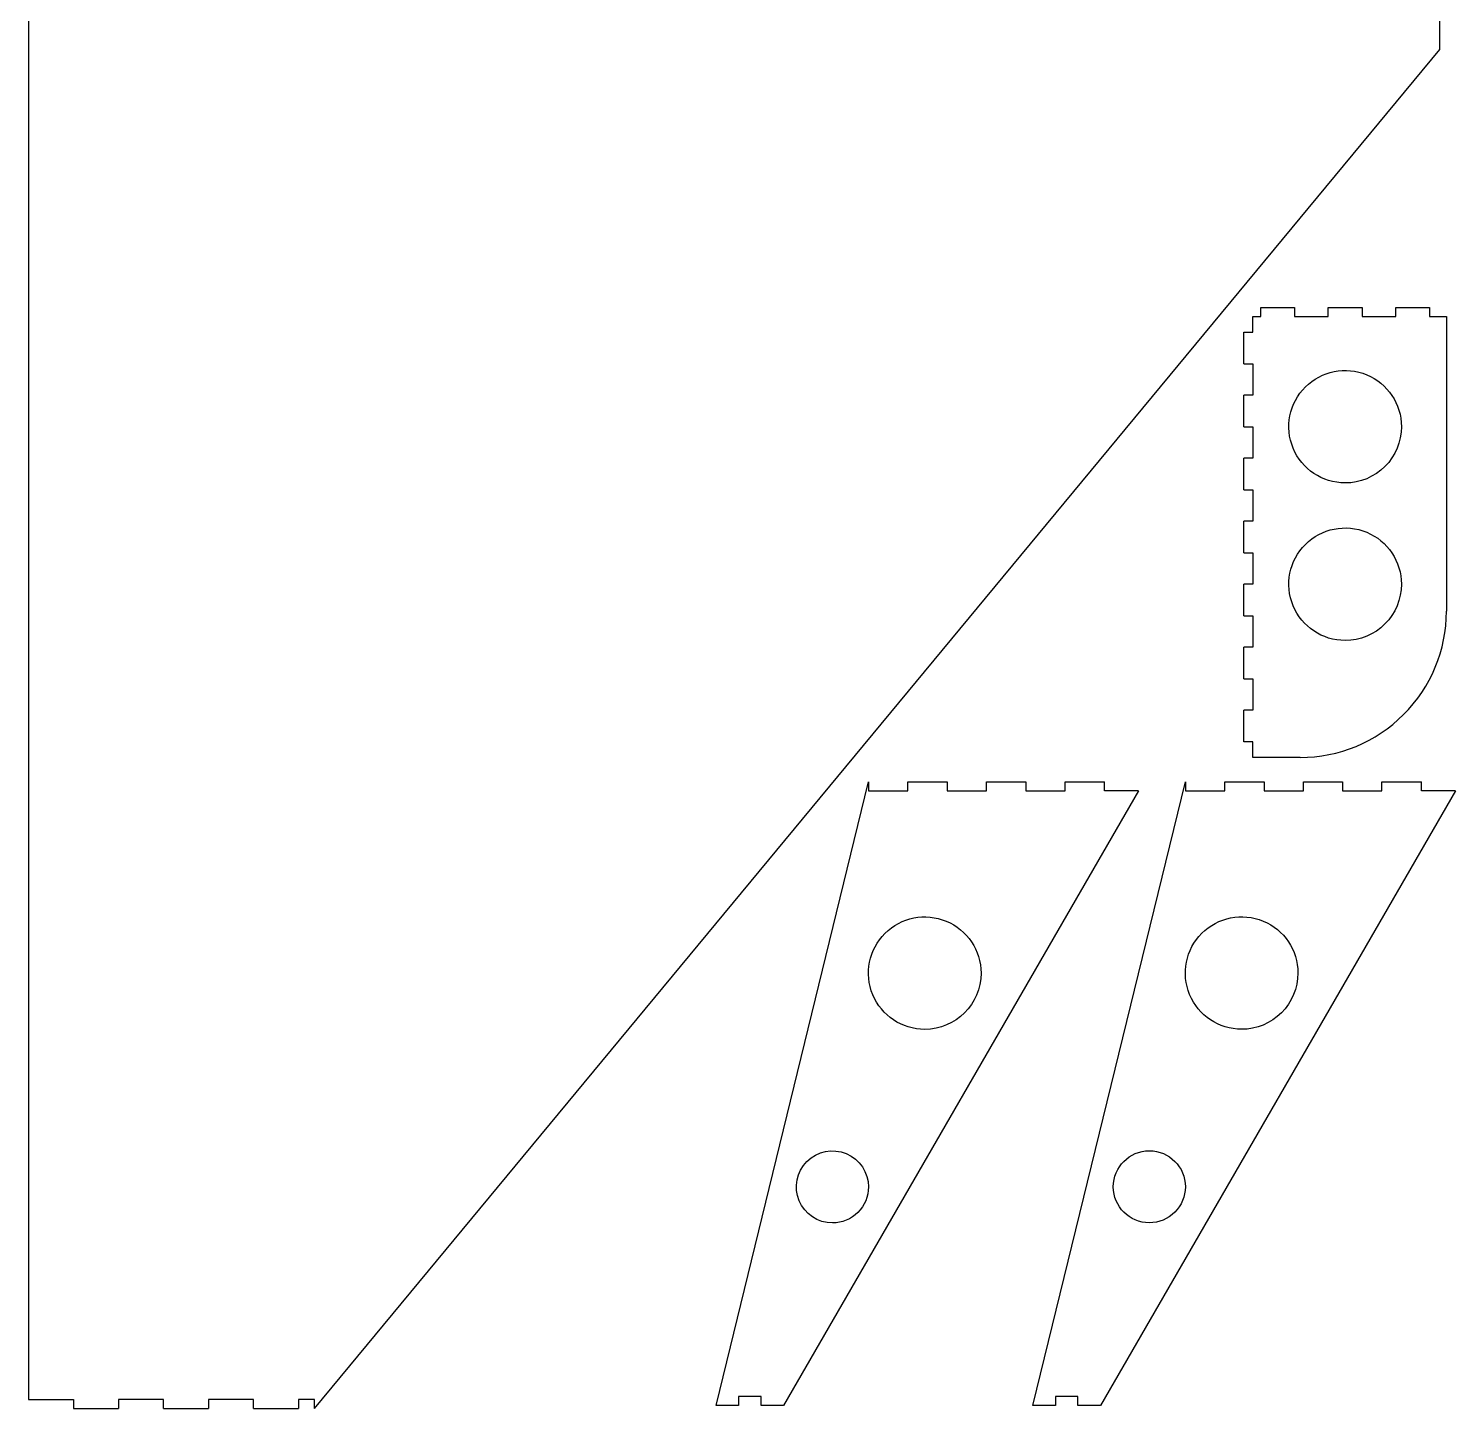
# Model space of a CAD drawing. Header units: millimetres. Extents: x 12 to 1197, y 12 to 2438.
# Drawn here: x 12 to 646, y 1230 to 1843 of the extents above; entities that cross this region are included whole.
import ezdxf

# ---------------------------------------------------------------- set-up
doc = ezdxf.new("R2010")
doc.units = ezdxf.units.MM
doc.layers.get('0').update_dxf_attribs({"linetype": 'CONTINUOUS'})

msp = doc.modelspace()

# ---------------------------------------------------------------- linework, layer by layer
at = {"color": 7}
for points in [[(638.85, 1833.85), (638.85, 2437.85)], [(11.85, 2433.85), (11.85, 1233.85)], [(138.85, 1229.85), (638.85, 1833.85)], [(559.237085, 1719.149683), (574.237085, 1719.149683)], [(559.237085, 1715.149683), (559.237085, 1719.149683)], [(574.237085, 1719.149683), (574.237085, 1715.149683)], [(589.237085, 1719.149683), (604.237085, 1719.149683)], [(589.237085, 1715.149683), (589.237085, 1719.149683)], [(604.237085, 1719.149683), (604.237085, 1715.149683)], [(619.237085, 1719.149683), (634.237085, 1719.149683)], [(619.237085, 1715.149683), (619.237085, 1719.149683)], [(634.237085, 1719.149683), (634.237085, 1715.149683)], [(555.737085, 1715.149683), (559.237085, 1715.149683)], [(555.737085, 1708.149683), (555.737085, 1715.149683)], [(574.237085, 1715.149683), (589.237085, 1715.149683)], [(604.237085, 1715.149683), (619.237085, 1715.149683)], [(634.237085, 1715.149683), (641.737085, 1715.149683)], [(641.737085, 1715.149683), (641.737085, 1584.149683)], [(551.737085, 1708.149683), (555.737085, 1708.149683)], [(551.737085, 1694.149683), (551.737085, 1708.149683)], [(551.737085, 1694.149683), (555.737085, 1694.149683)], [(555.737085, 1694.149683), (555.737085, 1680.149683)], [(555.737085, 1680.149683), (551.737085, 1680.149683)], [(551.737085, 1666.149683), (551.737085, 1680.149683)], [(551.737085, 1666.149683), (555.737085, 1666.149683)], [(555.737085, 1666.149683), (555.737085, 1652.149683)], [(551.737085, 1638.149683), (551.737085, 1652.149683)], [(555.737085, 1652.149683), (551.737085, 1652.149683)], [(551.737085, 1638.149683), (555.737085, 1638.149683)], [(555.737085, 1638.149683), (555.737085, 1624.149683)], [(551.737085, 1610.149683), (551.737085, 1624.149683)], [(555.737085, 1624.149683), (551.737085, 1624.149683)], [(551.737085, 1610.149683), (555.737085, 1610.149683)], [(555.737085, 1610.149683), (555.737085, 1596.149683)], [(551.737085, 1582.149683), (551.737085, 1596.149683)], [(555.737085, 1596.149683), (551.737085, 1596.149683)], [(551.737085, 1582.149683), (555.737085, 1582.149683)], [(555.737085, 1582.149683), (555.737085, 1568.149683)], [(551.737085, 1554.149683), (551.737085, 1568.149683)], [(555.737085, 1568.149683), (551.737085, 1568.149683)], [(551.737085, 1554.149683), (555.737085, 1554.149683)], [(555.737085, 1554.149683), (555.737085, 1540.149683)], [(551.737085, 1526.149683), (551.737085, 1540.149683)], [(555.737085, 1540.149683), (551.737085, 1540.149683)], [(555.737085, 1526.149683), (551.737085, 1526.149683)], [(576.737085, 1519.149683), (555.737085, 1519.149683), (555.737085, 1526.149683)], [(317.28, 1231.181871), (384.98, 1508.31)], [(504.970599, 1504.31), (347.28, 1231.181871)], [(384.98, 1508.31), (384.98, 1504.31)], [(384.98, 1504.31), (402.45, 1504.31)], [(402.45, 1508.31), (419.92, 1508.31)], [(402.45, 1504.31), (402.45, 1508.31)], [(419.92, 1508.31), (419.92, 1504.31)], [(419.92, 1504.31), (437.39, 1504.31)], [(437.39, 1508.31), (454.86, 1508.31)], [(437.39, 1504.31), (437.39, 1508.31)], [(454.86, 1508.31), (454.86, 1504.31)], [(454.86, 1504.31), (472.33, 1504.31)], [(458.054, 1231.231871), (525.754, 1508.36)], [(472.33, 1508.31), (489.81, 1508.31)], [(472.33, 1504.31), (472.33, 1508.31)], [(645.744599, 1504.36), (488.054, 1231.231871)], [(504.970599, 1504.31), (489.81, 1504.31), (489.81, 1508.31)], [(525.754, 1508.36), (525.754, 1504.36)], [(525.754, 1504.36), (543.224, 1504.36)], [(543.224, 1508.36), (560.694, 1508.36)], [(543.224, 1504.36), (543.224, 1508.36)], [(560.694, 1508.36), (560.694, 1504.36)], [(560.694, 1504.36), (578.164, 1504.36)], [(578.164, 1508.36), (595.634, 1508.36)], [(578.164, 1504.36), (578.164, 1508.36)], [(595.634, 1508.36), (595.634, 1504.36)], [(595.634, 1504.36), (613.104, 1504.36)], [(613.104, 1508.36), (630.584, 1508.36)], [(613.104, 1504.36), (613.104, 1508.36)], [(645.744599, 1504.36), (630.584, 1504.36), (630.584, 1508.36)], [(11.85, 1233.85), (31.85, 1233.85)], [(31.85, 1233.85), (31.85, 1229.85)], [(31.85, 1229.85), (51.85, 1229.85)], [(71.85, 1229.85), (71.85, 1233.85), (51.85, 1233.85), (51.85, 1229.85)], [(71.85, 1229.85), (91.85, 1229.85)], [(111.85, 1229.85), (111.85, 1233.85), (91.85, 1233.85), (91.85, 1229.85)], [(111.85, 1229.85), (131.85, 1229.85)], [(138.85, 1229.85), (138.85, 1233.85), (131.85, 1233.85), (131.85, 1229.85)], [(327.28, 1231.181871), (317.28, 1231.181871)], [(327.28, 1235.181871), (327.28, 1231.181871)], [(337.28, 1235.181871), (327.28, 1235.181871)], [(337.28, 1231.181871), (337.28, 1235.181871)], [(347.28, 1231.181871), (337.28, 1231.181871)], [(468.054, 1231.231871), (458.054, 1231.231871)], [(468.054, 1235.231871), (468.054, 1231.231871)], [(478.054, 1235.231871), (468.054, 1235.231871)], [(478.054, 1231.231871), (478.054, 1235.231871)], [(488.054, 1231.231871), (478.054, 1231.231871)]]:
    msp.add_lwpolyline(points, dxfattribs=at)
for points in [[(596.737085, 1641.149683)], [(596.737085, 1571.149683)], [(409.98, 1398.31)], [(550.754, 1398.36)], [(368.98, 1312.31)], [(509.754, 1312.36)]]:
    msp.add_lwpolyline(points, close=True, dxfattribs=at)
for points in [[(579.059415, 1683.827352), (586.209365, 1690.977302), (596.962311, 1693.116196), (606.304171, 1689.246671)], [(606.304171, 1689.246671), (615.646031, 1685.377146), (621.737085, 1676.261239), (621.737085, 1666.149683)], [(573.640097, 1656.582597), (569.770572, 1665.924457), (571.909466, 1676.677402), (579.059415, 1683.827352)], [(621.737085, 1666.149683), (621.737085, 1659.51927), (619.103164, 1653.160423), (614.414754, 1648.472013)], [(596.737085, 1641.149683), (586.625529, 1641.149683), (577.509622, 1647.240737), (573.640097, 1656.582597)], [(614.414754, 1648.472013), (609.726345, 1643.783604), (603.367497, 1641.149683), (596.737085, 1641.149683)], [(579.059415, 1613.827352), (586.209365, 1620.977302), (596.962311, 1623.116196), (606.304171, 1619.246671)], [(606.304171, 1619.246671), (615.646031, 1615.377146), (621.737085, 1606.261239), (621.737085, 1596.149683)], [(573.640097, 1586.582597), (569.770572, 1595.924457), (571.909466, 1606.677402), (579.059415, 1613.827352)], [(621.737085, 1596.149683), (621.737085, 1589.51927), (619.103164, 1583.160423), (614.414754, 1578.472013)], [(596.737085, 1571.149683), (586.625529, 1571.149683), (577.509622, 1577.240737), (573.640097, 1586.582597)], [(614.414754, 1578.472013), (609.726345, 1573.783604), (603.367497, 1571.149683), (596.737085, 1571.149683)], [(622.699083, 1538.187884), (634.888938, 1550.377815), (641.737084, 1566.910888), (641.737, 1584.15)], [(576.737085, 1519.149683), (593.976197, 1519.149705), (610.509228, 1525.997953), (622.699083, 1538.187884)], [(392.30233, 1440.98767), (399.45228, 1448.137619), (410.205226, 1450.276513), (419.547086, 1446.406988)], [(419.547086, 1446.406988), (428.888946, 1442.537463), (434.98, 1433.421556), (434.98, 1423.31)], [(533.07633, 1441.03767), (540.22628, 1448.187619), (550.979226, 1450.326513), (560.321086, 1446.456988)], [(560.321086, 1446.456988), (569.662946, 1442.587463), (575.754, 1433.471556), (575.754, 1423.36)], [(386.883012, 1413.742914), (383.013487, 1423.084774), (385.152381, 1433.83772), (392.30233, 1440.98767)], [(527.657012, 1413.792914), (523.787487, 1423.134774), (525.926381, 1433.88772), (533.07633, 1441.03767)], [(434.98, 1423.31), (434.98, 1409.502881), (423.787119, 1398.31), (409.98, 1398.31)], [(575.754, 1423.36), (575.754, 1416.729588), (573.120079, 1410.37074), (568.43167, 1405.68233)], [(409.98, 1398.31), (399.868444, 1398.31), (390.752537, 1404.401054), (386.883012, 1413.742914)], [(550.754, 1398.36), (540.642444, 1398.36), (531.526537, 1404.451054), (527.657012, 1413.792914)], [(568.43167, 1405.68233), (563.74326, 1400.993921), (557.384412, 1398.36), (550.754, 1398.36)], [(357.666292, 1339.623708), (362.242259, 1344.199676), (369.124145, 1345.568569), (375.102935, 1343.092073)], [(493.754, 1328.36), (493.754, 1337.196556), (500.917444, 1344.36), (509.754, 1344.36)], [(509.754, 1344.36), (518.590556, 1344.36), (525.754, 1337.196556), (525.754, 1328.36)], [(354.197927, 1322.187065), (351.721431, 1328.165855), (353.090324, 1335.047741), (357.666292, 1339.623708)], [(375.102935, 1343.092073), (381.081725, 1340.615577), (384.98, 1334.781396), (384.98, 1328.31)], [(384.98, 1328.31), (384.98, 1324.066536), (383.294291, 1319.996874), (380.293708, 1316.996292)], [(509.754, 1312.36), (500.917444, 1312.36), (493.754, 1319.523444), (493.754, 1328.36)], [(525.754, 1328.36), (525.754, 1324.116536), (524.068291, 1320.046874), (521.067708, 1317.046292)], [(368.98, 1312.31), (362.508604, 1312.31), (356.674423, 1316.208275), (354.197927, 1322.187065)], [(380.293708, 1316.996292), (377.293126, 1313.995709), (373.223464, 1312.31), (368.98, 1312.31)], [(521.067708, 1317.046292), (518.067126, 1314.045709), (513.997464, 1312.36), (509.754, 1312.36)]]:
    msp.add_open_spline(points, degree=3, dxfattribs=at)

doc.saveas('drawing.dxf')
